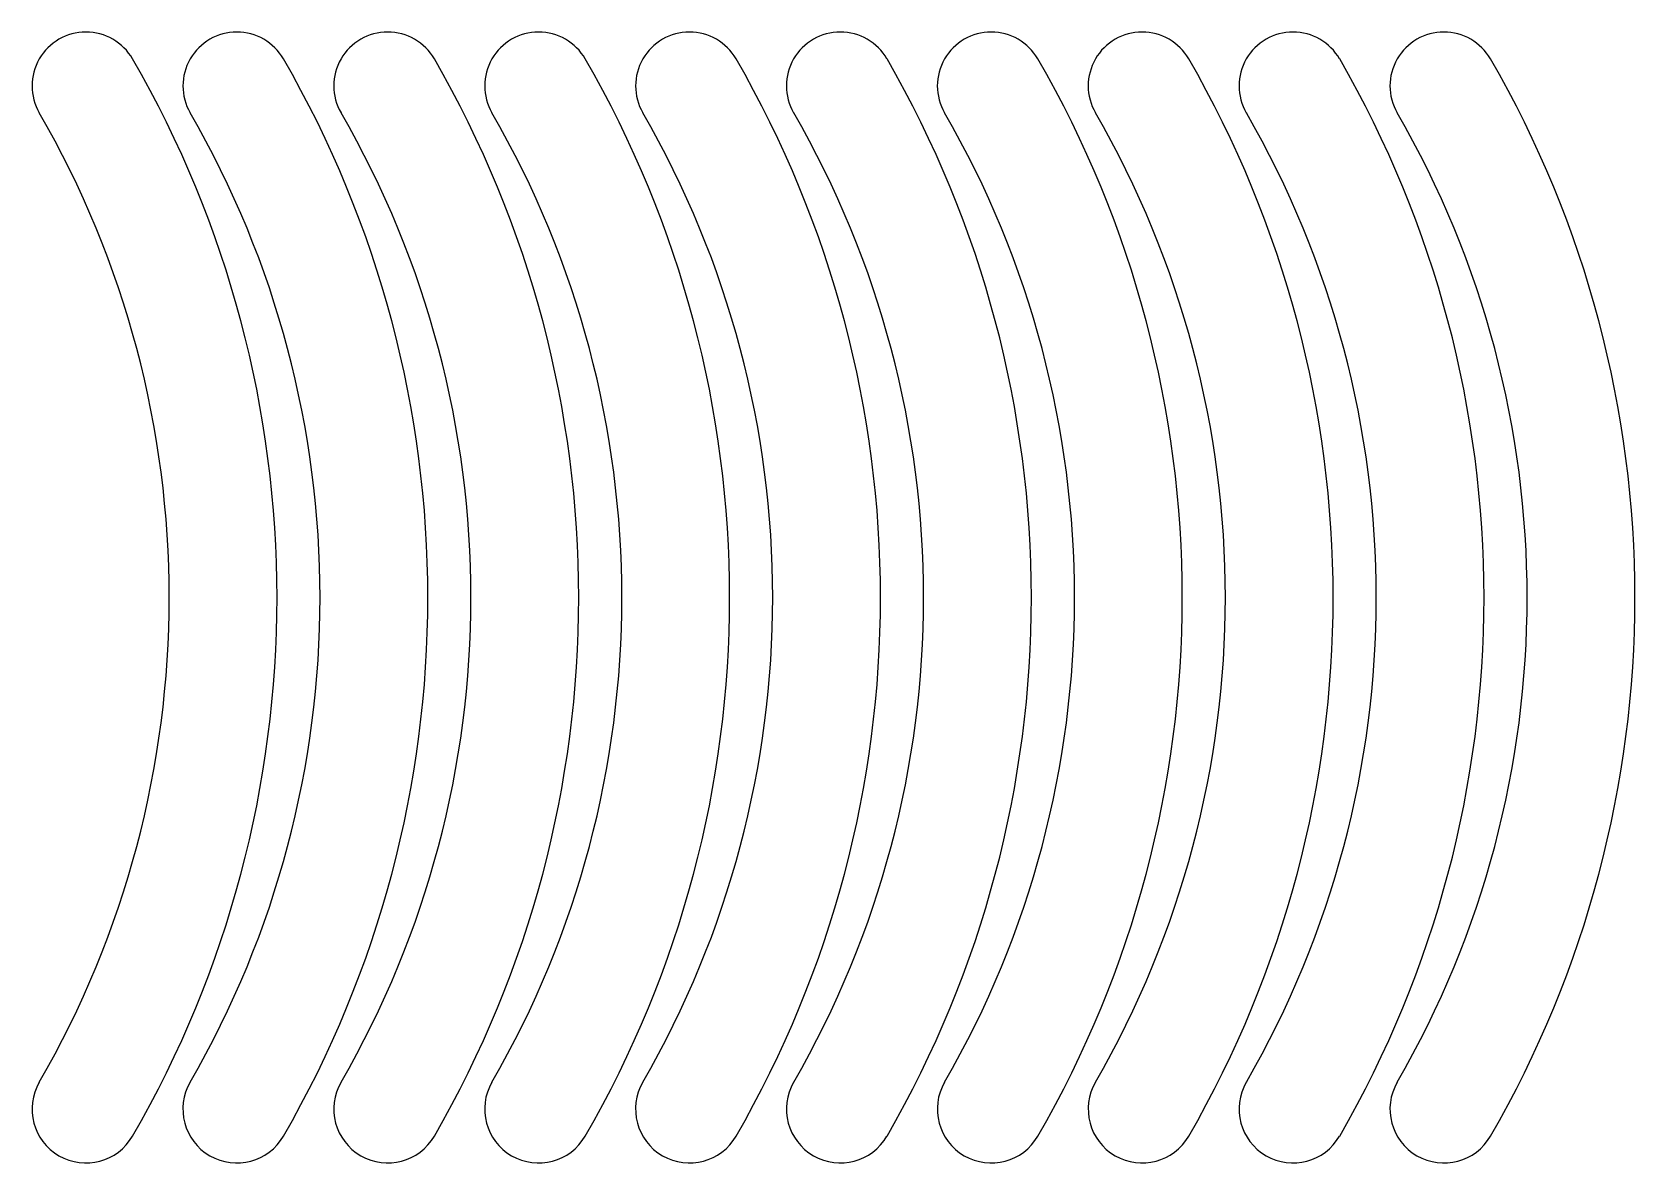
# Model space of a CAD drawing. Header units: millimetres. Extents: x -18 to 131, y -52 to 52.
import ezdxf

# ---------------------------------------------------------------- set-up
doc = ezdxf.new("R2010")
doc.units = ezdxf.units.MM

msp = doc.modelspace()

# ---------------------------------------------------------------- linework, layer by layer
at = {"color": 7, "linetype": 'Continuous'}
for centre, radius, start, end in [((-12.73, 47.5), 5, 30, 210), ((1.27, 47.5), 5, 30, 210), ((15.27, 47.5), 5, 30, 210), ((29.27, 47.5), 5, 30, 210), ((43.27, 47.5), 5, 30, 210), ((57.27, 47.5), 5, 30, 210), ((71.27, 47.5), 5, 30, 210), ((85.27, 47.5), 5, 30, 210), ((99.27, 47.5), 5, 30, 210), ((113.27, 47.5), 5, 30, 210), ((-95, 0), 100, 330, 30), ((-81, 0), 100, 330, 30), ((-67, 0), 100, 330, 30), ((-53, 0), 100, 330, 30), ((-39, 0), 100, 330, 30), ((-25, 0), 100, 330, 30), ((-11, 0), 100, 330, 30), ((3, 0), 100, 330, 30), ((17, 0), 100, 330, 30), ((31, 0), 100, 330, 30), ((-95, 0), 90, 330, 30), ((-81, 0), 90, 330, 30), ((-67, 0), 90, 330, 30), ((-53, 0), 90, 330, 30), ((-39, 0), 90, 330, 30), ((-25, 0), 90, 330, 30), ((-11, 0), 90, 330, 30), ((3, 0), 90, 330, 30), ((17, 0), 90, 330, 30), ((31, 0), 90, 330, 30), ((-12.73, -47.5), 5, 150, 330), ((1.27, -47.5), 5, 150, 330), ((15.27, -47.5), 5, 150, 330), ((29.27, -47.5), 5, 150, 330), ((43.27, -47.5), 5, 150, 330), ((57.27, -47.5), 5, 150, 330), ((71.27, -47.5), 5, 150, 330), ((85.27, -47.5), 5, 150, 330), ((99.27, -47.5), 5, 150, 330), ((113.27, -47.5), 5, 150, 330)]:
    msp.add_arc(centre, radius, start, end, dxfattribs=at)

doc.saveas('drawing.dxf')
